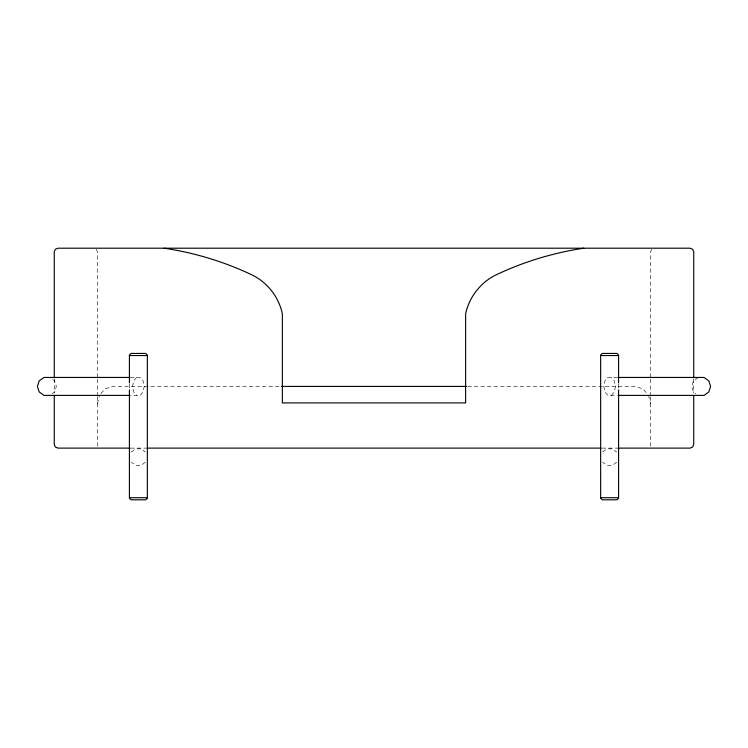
<?xml version="1.0" encoding="UTF-8"?>
<svg xmlns="http://www.w3.org/2000/svg" width="748" height="748" viewBox="0 0 748 748"><rect width="100%" height="100%" fill="white"/><g stroke="black" fill="none" stroke-linecap="round" stroke-linejoin="round"><path stroke-width="0.56" stroke-dasharray="3.74 2.81" d="M97.39 403.817L99.503 395.112M651.686 249.28L650.61 251.87L650.61 378.03M136.585 377.45L133.668 380.872L132.555 386.417L133.668 391.961L136.585 395.393M611.415 395.393L614.332 391.961L615.445 386.417L614.332 380.872L611.415 377.45M100.952 393.523L105.29 388.745L113.182 386.417L280.304 386.417M131.358 452.016L135.697 448.856L141.063 448.856L145.402 452.016M145.402 462.217L141.063 465.368L135.697 465.368L131.358 462.217M602.598 452.016L606.937 448.856L612.303 448.856L616.642 452.016M616.642 462.217L612.303 465.368L606.937 465.368L602.598 462.217M52.173 393.682L54.548 391.961L56.352 386.417L54.548 380.872L49.807 377.45M698.193 377.45L693.452 380.872L691.648 386.417L693.452 391.961L695.827 393.682M130.395 377.45L140.185 377.45L143.092 380.872L144.205 386.417L143.092 391.961L140.185 395.393L130.395 395.393M617.605 377.45L607.815 377.45L604.908 380.872L603.795 386.417L604.908 391.961L607.815 395.393L617.605 395.393M467.696 386.417L634.818 386.417L642.71 388.745L647.048 393.523M130.732 448.117L145.776 448.117M602.224 448.117L617.268 448.117M96.314 249.28L97.39 251.87L97.39 378.03M648.497 395.112L650.61 403.817M693.733 379.086L693.733 393.093M650.61 379.199L650.61 395.552M650.61 396.721L650.61 446.949M618.587 384.135L618.587 388.736M129.413 384.135L129.413 388.736M97.39 379.199L97.39 395.552M97.39 396.721L97.39 448.117M54.267 379.086L54.267 393.093"/><path stroke-width="1.12" d="M129.413 355.01L130.984 353.439L145.785 353.439L147.356 355.01M147.356 498.224L145.785 499.795L130.984 499.795L129.413 498.224M600.644 355.01L602.215 353.439L617.016 353.439L618.587 355.01M618.587 498.224L617.016 499.795L602.215 499.795L600.644 498.224M583.879 248.205C553.754 252.665 524.292 261.576 496.737 274.563C481.011 281.903 469.174 296.853 465.63 313.851L465.63 402.91L282.37 402.91L282.37 313.851C278.826 296.853 266.989 281.903 251.263 274.563C223.708 261.576 194.246 252.665 164.121 248.205M129.684 377.45L43.945 377.45L39.214 380.872L37.4 386.417L39.214 391.961L43.945 395.393L129.684 395.393M618.316 377.45L704.055 377.45L708.786 380.872L710.6 386.417L708.786 391.961L704.055 395.393L618.316 395.393M281.407 386.417L466.593 386.417M130.143 448.117L57.951 448.117L55.343 447.042L54.267 444.443L54.267 395.43M146.898 448.117L601.102 448.117M617.857 448.117L690.049 448.117L692.657 447.042L693.733 444.443L693.733 395.43M693.733 377.918L693.733 251.87L692.657 249.28L690.049 248.205L57.951 248.205L55.343 249.28L54.267 251.87L54.267 377.918M618.587 382.985L618.587 355.534L600.644 355.534L600.644 497.7L618.587 497.7L618.587 389.895M129.413 382.985L129.413 355.534L147.356 355.534L147.356 497.7L129.413 497.7L129.413 389.895"/></g></svg>
